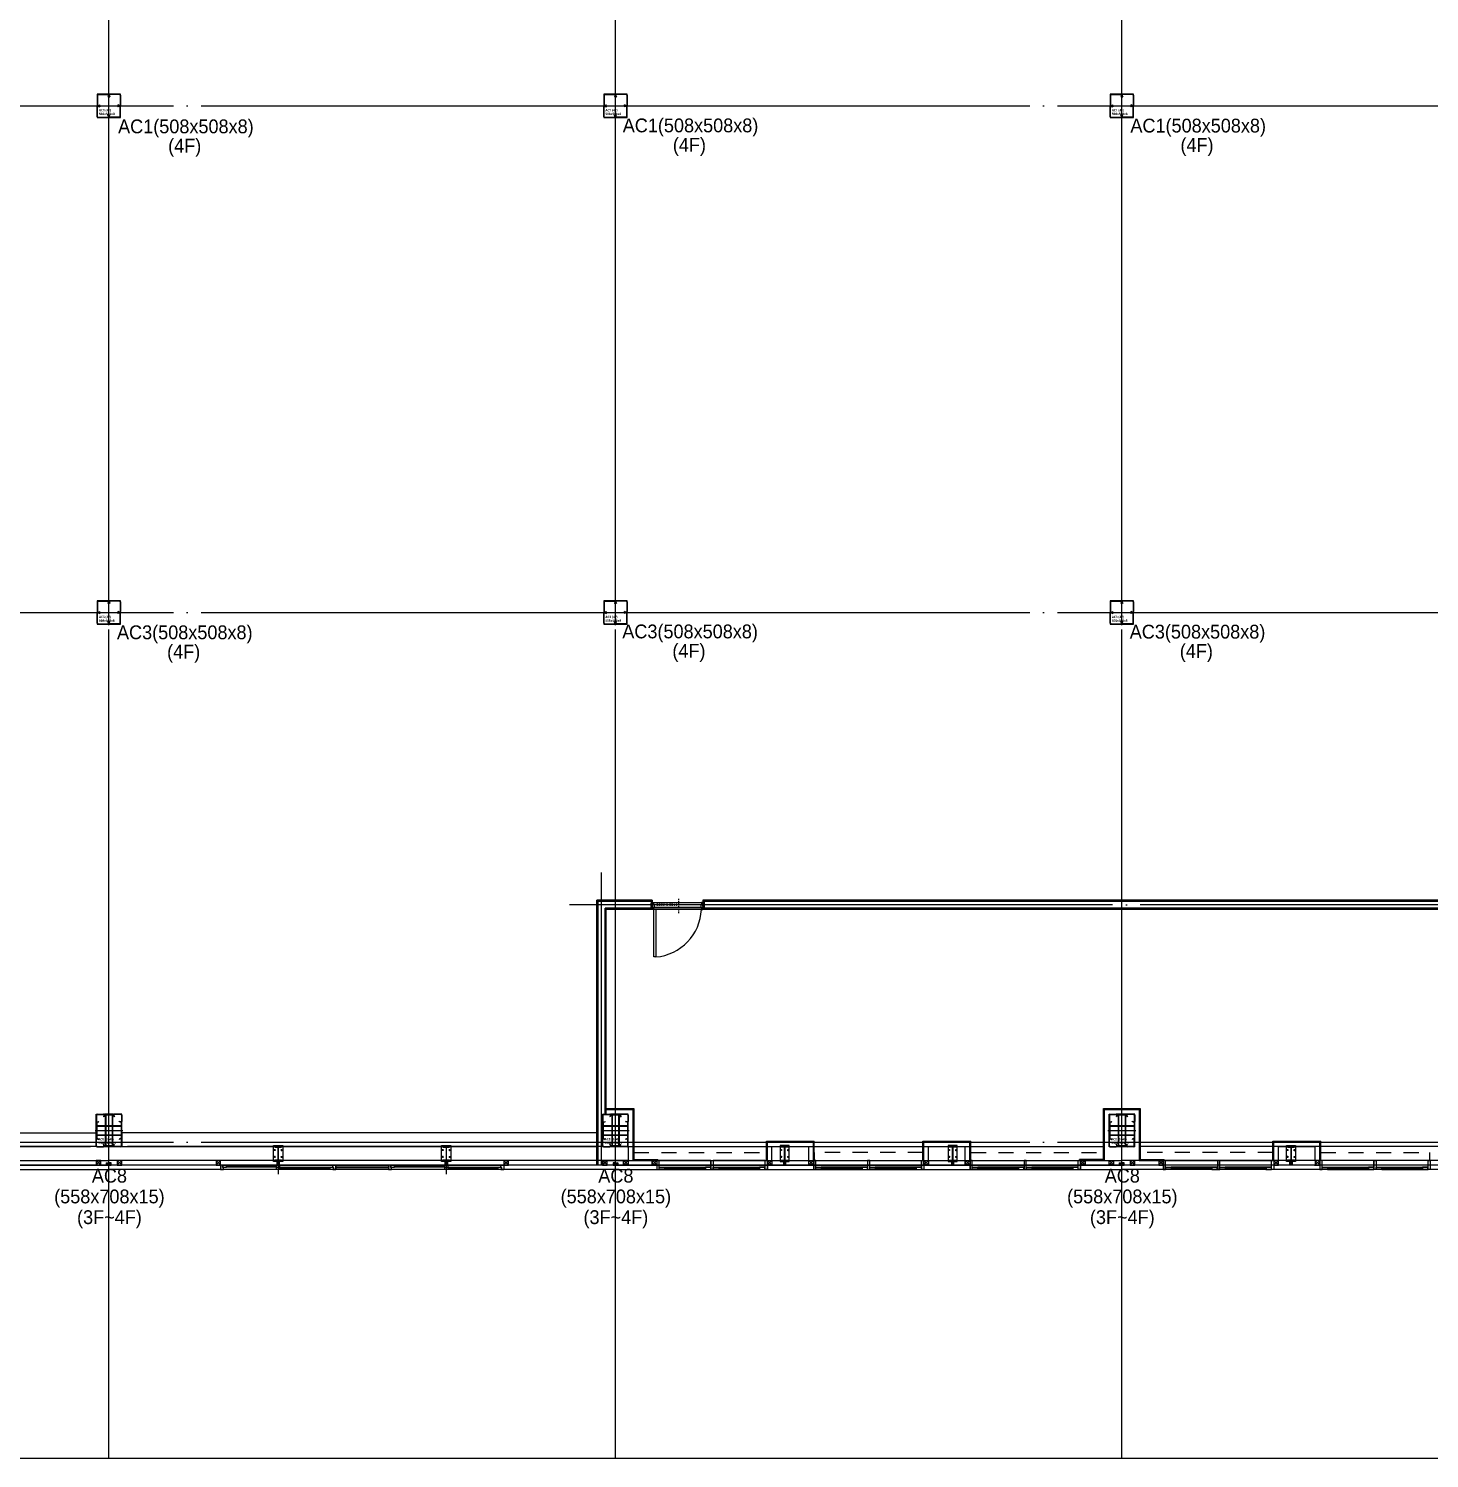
# Model space of a CAD drawing. Header units: millimetres. Extents: x -47382 to 204618, y -51045 to 127155.
# Drawn here: x 89254 to 119680, y 0 to 31051 of the extents above; entities that cross this region are included whole.
import ezdxf
from ezdxf.enums import TextEntityAlignment as Align

# ---------------------------------------------------------------- set-up
doc = ezdxf.new("R2010")
doc.units = ezdxf.units.MM
doc.header["$LTSCALE"] = 300
doc.header["$MEASUREMENT"] = 0
for name, pattern in [('CEN', [62, 60, -1, 0, -1]), ('HID', [2, 1.1, -0.9]), ('지상4층 평면도$0$CEN', [62, 60, -1, 0, -1]), ('지상4층 평면도$0$HIDDEN2', [0.1875, 0.125, -0.0625])]:
    doc.linetypes.add(name, pattern=pattern)
doc.layers.get('0').update_dxf_attribs({"linetype": 'CONTINUOUS'})
doc.layers.get('Defpoints').update_dxf_attribs({"color": 153, "linetype": 'CONTINUOUS'})
for name, color, linetype in [('1', 7, 'CONTINUOUS'), ('6', 6, 'CONTINUOUS'), ('A-CEN', 1, 'CEN'), ('A-CURTAIN', 4, 'HID'), ('A-FLOR-FLIN-TYP2', 8, 'CONTINUOUS'), ('A-FLOR-GW', 6, 'CONTINUOUS'), ('A-FLOR-STUD', 9, 'CONTINUOUS'), ('A-ST-AXIS-CEN', 252, 'CEN'), ('A-ST-COL', 2, 'CONTINUOUS'), ('A-WALL-DRY1', 7, 'CONTINUOUS'), ('A-WIN', 4, 'CONTINUOUS'), ('Bound', 9, 'CONTINUOUS'), ('SS-PLATE', 32, 'CONTINUOUS'), ('STEEL', 2, 'CONTINUOUS'), ('XREF-PLAN$0$A-STEEL', 7, 'CONTINUOUS'), ('지상4층 평면도$0$A-CEN', 1, '지상4층 평면도$0$CEN'), ('지상4층 평면도$0$A-DOOR', 4, 'CONTINUOUS'), ('지상4층 평면도$0$A-DOOR-JAMB', 4, 'CONTINUOUS'), ('지상4층 평면도$0$A-DOOR-SILL', 8, 'CONTINUOUS'), ('지상4층 평면도$0$A-DOOR-SWING', 8, 'CONTINUOUS'), ('지상4층 평면도$0$A-WALL-DRY1', 7, 'CONTINUOUS'), ('지상4층 평면도$0$A-WALL-DRY2', 71, 'CONTINUOUS'), ('지상4층 평면도$0$저온단열', 160, 'CONTINUOUS'), ('충돌방지대 IN', 4, 'CONTINUOUS')]:
    doc.layers.add(name, color=color, linetype=linetype)
doc.layers.add('Defpoint', color=161, linetype='CONTINUOUS', plot=False)
doc.layers.add('지상4층 평면도$0$A-ANNO-NPLT', color=129, linetype='CONTINUOUS', plot=False)
doc.layers.add('가는선', color=5, linetype='CONTINUOUS', lineweight=9)
doc.styles.add('SH_대대리576', font='NanumGothicBold.ttf')
doc.styles.add('돋움', font='')
doc.styles.add('지상4층 평면도$0$SHP-나눔bo', font='')
doc.styles.get('돋움').set_extended_font_data('Dotum')
doc.styles.get('지상4층 평면도$0$SHP-나눔bo').set_extended_font_data('NanumGothic', bold=True)

# ---------------------------------------------------------------- blocks, each defined once
blk = doc.blocks.new('A$C284E115B')
at = {"layer": 'A-FLOR-STUD'}
for p, q in [((2, 48, -103000), (98, 2, -103000)), ((2, 2, -103000), (98, 48, -103000))]:
    blk.add_line(p, q, dxfattribs=at)
at = {"layer": 'A-FLOR-STUD', "elevation": -103000}
for points in [[(0, 50), (100, 50), (100, 0), (0, 0)], [(2, 48), (98, 48), (98, 2), (2, 2)]]:
    blk.add_lwpolyline(points, close=True, dxfattribs=at)
blk = doc.blocks.new('BOLT')
at = {"layer": '1', "color": 251}
for p, q in [((-21, 0), (21, 0)), ((0, -21), (0, 21))]:
    blk.add_line(p, q, dxfattribs=at)
at = {"layer": '6', "color": 251}
blk.add_circle((0, 0), 11, dxfattribs=at)
blk = doc.blocks.new('WC2_BP')
at = {"layer": 'SS-PLATE', "color": 251, "ltscale": 0.05}
blk.add_lwpolyline([(-175, -100), (175, -100), (175, 100), (-175, 100)], close=True, dxfattribs=at)
at = {"linetype": 'HID', "yscale": 0.909090909090909, "zscale": 0.909090909090909}
for p, xscale in [((-75, 75), -0.909090909090909), ((75, 75), 0.909090909090909)]:
    blk.add_blockref('BOLT', p, dxfattribs=dict(at, xscale=xscale))
at = {"linetype": 'HID', "yscale": 0.909090909090909, "zscale": 0.909090909090909, "rotation": 180}
for p, xscale in [((-75, -75), 0.909090909090909), ((75, -75), -0.909090909090909)]:
    blk.add_blockref('BOLT', p, dxfattribs=dict(at, xscale=xscale))
blk = doc.blocks.new('H-300X150X6_5X9')
at = {"layer": 'Defpoint'}
for p, q in [((-3.25, 0), (3.25, 0)), ((0, -150), (0, 150))]:
    blk.add_line(p, q, dxfattribs=at)
at = {"layer": 'STEEL'}
blk.add_lwpolyline([(-75, -150), (-75, -141), (-16.25, -141, 0.41421356), (-3.25, -128), (-3.25, 128, 0.41421356), (-16.25, 141), (-75, 141), (-75, 150), (75, 150), (75, 141), (16.25, 141, 0.41421356), (3.25, 128), (3.25, -128, 0.41421356), (16.25, -141), (75, -141), (75, -150)], format="xyb", close=True, dxfattribs=at)
at = {"layer": 'SS-PLATE', "color": 251, "ltscale": 0.05, "rotation": 90}
blk.add_blockref('WC2_BP', (0, 0), dxfattribs=at)
blk = doc.blocks.new('A$C2E56680A')
blk.add_blockref('A$C284E115B', (0, 50))
at = {"layer": 'STEEL', "xscale": -1, "rotation": 89.99999999999999}
blk.add_blockref('H-300X150X6_5X9', (250, 75, -103000), dxfattribs=at)
blk = doc.blocks.new('3-11000')
at = {"layer": 'A-FLOR-FLIN-TYP2'}
for p, q in [((200, -300, -103000), (200, 11000, -103000)), ((500, 254, -103496), (500, 10600, -952))]:
    blk.add_line(p, q, dxfattribs=at)
at = {"layer": 'A-FLOR-GW'}
for p, q in [((0, 0, -103000), (0, 11000, -103000)), ((100, 0, -103000), (100, 11000, -103000))]:
    blk.add_line(p, q, dxfattribs=at)
for p in [(100, 7250), (100, 3600)]:
    blk.add_blockref('A$C2E56680A', p)
blk = doc.blocks.new('A$C02DD68EE')
at = {"layer": 'A-FLOR-STUD'}
for p, q in [((125, 11000, -103000), (102, 10952, -103000)), ((125, 11000, -103000), (148, 10952, -103000)), ((102, 48, -103000), (125, 0, -103000)), ((148, 48, -103000), (125, 0, -103000))]:
    blk.add_line(p, q, dxfattribs=at)
at = {"layer": 'A-FLOR-STUD', "elevation": -103000}
for points in [[(100, 11000), (100, 10950), (150, 10950), (150, 11000)], [(102, 11000), (102, 10952), (148, 10952), (148, 11000)], [(150, 0), (150, 50), (100, 50), (100, 0)], [(148, 0), (148, 48), (102, 48), (102, 0)]]:
    blk.add_lwpolyline(points, dxfattribs=at)
blk.add_blockref('3-11000', (0, 0))
blk = doc.blocks.new('지상4층 평면도$0$A$C0e376f74')
at = {"layer": '지상4층 평면도$0$A-ANNO-NPLT', "linetype": '지상4층 평면도$0$HIDDEN2'}
for p, q in [((-20, 140), (-20, 10)), ((0, 140), (-20, 140)), ((0, 120), (-20, 120)), ((0, 30), (-20, 30)), ((0, 10), (-20, 10)), ((-10, 140), (-10, 10)), ((0, 140), (0, 10)), ((525, 230), (525, -80)), ((1100, 140), (1120, 140)), ((1100, 140), (1100, 10)), ((1100, 120), (1120, 120)), ((1100, 30), (1120, 30)), ((1100, 10), (1120, 10)), ((1110, 140), (1110, 10)), ((1120, 140), (1120, 10))]:
    blk.add_line(p, q, dxfattribs=at)
at = {"layer": '지상4층 평면도$0$A-ANNO-NPLT', "linetype": 'ByBlock'}
blk.add_lwpolyline([(1067, 102), (33, 102), (33, 147), (1067, 147)], close=True, dxfattribs=at)
at = {"layer": '지상4층 평면도$0$A-DOOR', "linetype": 'ByBlock'}
blk.add_lwpolyline([(1067, 1181), (1067, 147), (1022, 147), (1022, 1181)], close=True, dxfattribs=at)
at = {"layer": '지상4층 평면도$0$A-DOOR-JAMB'}
for points in [[(0, 20), (0, 0), (30, 0), (30, 50), (45, 50), (45, 100), (30, 100), (30, 150), (0, 150), (0, 130)], [(1100, 20), (1100, 0), (1070, 0), (1070, 50), (1055, 50), (1055, 100), (1070, 100), (1070, 150), (1100, 150), (1100, 130)]]:
    blk.add_lwpolyline(points, dxfattribs=at)
at = {"layer": '지상4층 평면도$0$A-DOOR-SILL'}
for p, q in [((30, 150), (1070, 150)), ((1070, 0), (30, 0))]:
    blk.add_line(p, q, dxfattribs=at)
at = {"layer": '지상4층 평면도$0$A-DOOR-SWING'}
blk.add_arc((1107, 109), 1075, 94.5299, 177.8035, dxfattribs=at)
at = {"layer": '지상4층 평면도$0$A-ANNO-NPLT', "linetype": 'ByBlock', "style": '지상4층 평면도$0$SHP-나눔bo'}
blk.add_text('1100 X 2200', height=60, dxfattribs=at).set_placement((781, 16), align=Align.CENTER)
blk = doc.blocks.new('사무실창_01')
at = {"layer": 'A-WIN', "ltscale": 100}
for p, q in [((508191, 326842), (508191, 325957)), ((508199, 325957), (508199, 326842)), ((508207, 325957), (508207, 326842)), ((508219, 325957), (508219, 326842)), ((508227, 325957), (508227, 326842)), ((508241, 326842), (508241, 325957)), ((508391, 325837), (508391, 326962)), ((508391, 324662), (508391, 325787)), ((508191, 325667), (508191, 324782)), ((508199, 325667), (508199, 324782)), ((508207, 325667), (508207, 324782)), ((508219, 325667), (508219, 324782)), ((508227, 325667), (508227, 324782)), ((508241, 325667), (508241, 324782))]:
    blk.add_line(p, q, dxfattribs=at)
at = {"layer": 'A-WIN'}
for points in [[(508391, 326962), (508391, 327012), (508191, 327012), (508191, 326962), (508391, 326962)], [(508193, 327010), (508193, 326964), (508389, 326964), (508389, 327010), (508193, 327010)], [(508241, 326962), (508241, 326842), (508191, 326842), (508191, 326962), (508241, 326962)], [(508193, 326844), (508193, 326960), (508239, 326960), (508239, 326844), (508193, 326844)], [(508191, 325837), (508391, 325837), (508391, 325787), (508191, 325787), (508191, 325837)], [(508241, 325787), (508241, 325667), (508191, 325667), (508191, 325787), (508241, 325787)], [(508193, 325669), (508193, 325785), (508239, 325785), (508239, 325669), (508193, 325669)], [(508191, 324662), (508391, 324662), (508391, 324612), (508191, 324612), (508191, 324662)]]:
    blk.add_lwpolyline(points, dxfattribs=at)
for points in [[(508241, 325957), (508191, 325957), (508191, 325837), (508241, 325837)], [(508239, 325955), (508193, 325955), (508193, 325839), (508239, 325839)], [(508193, 325835), (508389, 325835), (508389, 325789), (508193, 325789), (508193, 325835)], [(508241, 324782), (508191, 324782), (508191, 324662), (508241, 324662)], [(508239, 324780), (508193, 324780), (508193, 324664), (508239, 324664)], [(508193, 324660), (508389, 324660), (508389, 324614), (508193, 324614), (508193, 324660)]]:
    blk.add_lwpolyline(points, close=True, dxfattribs=at)
blk = doc.blocks.new('pw2700')
at = {"layer": 'A-WIN'}
for p, q in [((-2525, 0), (-2525, 100)), ((-2465, 100), (-2525, 100)), ((-2465, 0), (-2525, 0)), ((-2465, 91), (-2485, 91)), ((-2485, 91), (-2485, 50)), ((-2485, 50), (-2465, 50)), ((-2395, 88), (-2475, 88)), ((-2475, 88), (-2475, 53)), ((-2475, 53), (-2395, 53)), ((-2465, 100), (-85, 100)), ((-2465, 100), (-2465, 91)), ((-2465, 50), (-2465, 0)), ((-85, 0), (-2465, 0)), ((-2395, 88), (-1315, 88)), ((-2395, 53), (-2395, 88)), ((-2395, 71), (-1315, 71)), ((-2395, 53), (-1315, 53)), ((-1235, 88), (-1315, 88)), ((-1315, 88), (-1315, 53)), ((-1315, 53), (-1235, 53)), ((-1235, 47), (-1315, 47)), ((-1315, 47), (-1315, 12)), ((-1315, 12), (-1235, 12)), ((-1275, -70), (-1275, 195)), ((-1235, 53), (-1235, 88)), ((-1235, 47), (-155, 47)), ((-1235, 12), (-1235, 47)), ((-1235, 30), (-155, 30)), ((-1235, 12), (-155, 12)), ((-75, 47), (-155, 47)), ((-155, 47), (-155, 12)), ((-155, 12), (-75, 12)), ((-25, 100), (-85, 100)), ((-85, 100), (-85, 50)), ((-85, 50), (-65, 50)), ((-65, 9), (-85, 9)), ((-85, 9), (-85, 0)), ((-85, 0), (-25, 0)), ((-75, 12), (-75, 47)), ((-65, 50), (-65, 9)), ((-25, 0), (-25, 100)), ((-25, 50), (1125, 50)), ((1125, 0), (1125, 100)), ((1185, 100), (1125, 100)), ((1185, 0), (1125, 0)), ((1185, 91), (1165, 91)), ((1165, 91), (1165, 50)), ((1165, 50), (1185, 50)), ((1255, 88), (1175, 88)), ((1175, 88), (1175, 53)), ((1175, 53), (1255, 53)), ((1185, 100), (3565, 100)), ((1185, 100), (1185, 91)), ((1185, 50), (1185, 0)), ((3565, 0), (1185, 0)), ((1255, 88), (2335, 88)), ((1255, 53), (1255, 88)), ((1255, 71), (2335, 71)), ((1255, 53), (2335, 53)), ((2415, 88), (2335, 88)), ((2335, 88), (2335, 53)), ((2335, 53), (2415, 53)), ((2415, 47), (2335, 47)), ((2335, 47), (2335, 12)), ((2335, 12), (2415, 12)), ((2375, -70), (2375, 195)), ((2415, 53), (2415, 88)), ((2415, 47), (3495, 47)), ((2415, 12), (2415, 47)), ((2415, 30), (3495, 30)), ((2415, 12), (3495, 12)), ((3575, 47), (3495, 47)), ((3495, 47), (3495, 12)), ((3495, 12), (3575, 12)), ((3625, 100), (3565, 100)), ((3565, 100), (3565, 50)), ((3565, 50), (3585, 50)), ((3585, 9), (3565, 9)), ((3565, 9), (3565, 0)), ((3565, 0), (3625, 0)), ((3575, 12), (3575, 47)), ((3585, 50), (3585, 9)), ((3625, 0), (3625, 100))]:
    blk.add_line(p, q, dxfattribs=at)
blk.add_lwpolyline([(-25, 0), (-25, 100), (1125, 100), (1125, 0)], close=True, dxfattribs=at)
at = {"layer": '가는선'}
for p, q in [((-25, 62), (1125, 62)), ((-25, 38), (1125, 38))]:
    blk.add_line(p, q, dxfattribs=at)
blk = doc.blocks.new('XREF-PLAN$0$각-100X100')
at = {"layer": 'XREF-PLAN$0$A-STEEL', "color": 1}
for p, q in [((-47.7, -47.7), (47.7, 47.7)), ((-47.7, 47.7), (47.7, -47.7))]:
    blk.add_line(p, q, dxfattribs=at)
at = {"layer": 'XREF-PLAN$0$A-STEEL'}
blk.add_lwpolyline([(-50, -50), (50, -50), (50, 50), (-50, 50)], close=True, dxfattribs=at)
at = {"layer": 'XREF-PLAN$0$A-STEEL', "color": 8}
blk.add_lwpolyline([(-47.7, -47.7), (47.7, -47.7), (47.7, 47.7), (-47.7, 47.7)], close=True, dxfattribs=at)
blk = doc.blocks.new('AC8(3~4f)')
for points in [[(201, 728), (401, 728), (401, 713), (201, 713)], [(401, 728), (201, 728), (201, 713), (401, 713)], [(22, 199), (22, 549), (37, 549), (37, 199)], [(580, 199), (580, 549), (565, 549), (565, 199)], [(201, 22), (401, 22), (401, 37), (201, 37)], [(401, 22), (201, 22), (201, 37), (401, 37)]]:
    blk.add_hatch(color=9).paths.add_polyline_path(points)
for p, q in [((222, 710), (222, 38)), ((231, 710), (231, 38)), ((371, 710), (371, 38)), ((380, 710), (380, 38)), ((37, 478), (565, 478)), ((37, 469), (565, 469)), ((37, 279), (565, 279)), ((37, 270), (565, 270))]:
    blk.add_line(p, q)
at = {"color": 8, "linetype": 'Continuous'}
for points in [[(201, 728), (401, 728), (401, 713), (201, 713)], [(401, 728), (201, 728), (201, 713), (401, 713)], [(22, 199), (22, 549), (37, 549), (37, 199)], [(580, 199), (580, 549), (565, 549), (565, 199)], [(201, 22), (401, 22), (401, 37), (201, 37)], [(401, 22), (201, 22), (201, 37), (401, 37)]]:
    blk.add_lwpolyline(points, close=True, dxfattribs=at)
at = {"layer": 'A-ST-COL'}
for p, q in [((22, 708), (22, 569)), ((30, 708), (30, 569)), ((42, 728), (181, 728)), ((42, 720), (181, 720)), ((192, 704), (179, 673)), ((187, 670), (179, 673)), ((200, 701), (187, 670)), ((402, 701), (415, 670)), ((410, 704), (423, 673)), ((415, 670), (423, 673)), ((560, 728), (421, 728)), ((560, 720), (421, 720)), ((572, 708), (572, 569)), ((580, 708), (580, 569)), ((46, 558), (77, 571)), ((49, 550), (80, 563)), ((80, 563), (77, 571)), ((522, 563), (525, 571)), ((553, 550), (522, 563)), ((556, 558), (525, 571)), ((22, 40), (22, 179)), ((30, 40), (30, 179)), ((42, 28), (181, 28)), ((42, 20), (181, 20)), ((46, 190), (77, 177)), ((49, 198), (80, 185)), ((80, 185), (77, 177)), ((187, 78), (179, 75)), ((192, 44), (179, 75)), ((200, 47), (187, 78)), ((402, 47), (415, 78)), ((410, 44), (422, 75)), ((415, 78), (422, 75)), ((560, 28), (421, 28)), ((560, 20), (421, 20)), ((553, 198), (522, 185)), ((522, 185), (525, 177)), ((556, 190), (525, 177)), ((572, 40), (572, 179)), ((580, 40), (580, 179))]:
    blk.add_line(p, q, dxfattribs=at)
for centre, radius, start, end in [((42, 708), 20, 90, 180), ((42, 708), 12, 90, 180), ((181, 708), 20, 340, 90), ((181, 708), 12, 340, 90), ((421, 708), 20, 90, 200), ((421, 708), 12, 90, 200), ((560, 708), 20, 0, 90), ((560, 708), 12, 0, 90), ((42, 569), 20, 180, 290), ((42, 569), 12, 180, 290), ((560, 569), 20, 250, 0), ((560, 569), 12, 250, 0), ((42, 179), 20, 70, 180), ((42, 40), 20, 180, 270), ((42, 179), 12, 70, 180), ((42, 40), 12, 180, 270), ((181, 40), 20, 270, 20), ((181, 40), 12, 270, 20), ((421, 40), 20, 160, 270), ((421, 40), 12, 160, 270), ((560, 179), 20, 0, 110), ((560, 179), 12, 0, 110), ((560, 40), 20, 270, 0), ((560, 40), 12, 270, 0)]:
    blk.add_arc(centre, radius, start, end, dxfattribs=at)
at = {"layer": 'Bound', "color": 9, "linetype": 'Continuous'}
for p, q in [((22, 728), (580, 728)), ((22, 20), (22, 728)), ((580, 728), (560, 728)), ((580, 20), (580, 728)), ((580, 20), (22, 20))]:
    blk.add_line(p, q, dxfattribs=at)
at = {"layer": 'Defpoint'}
for p, q in [((301, 0), (301, 748)), ((0, 372), (602, 372))]:
    blk.add_line(p, q, dxfattribs=at)
at = {"layer": 'Defpoint', "linetype": 'Continuous', "style": 'SH_대대리576'}
for s, p in [('AC8 (3~4F)', (67, 183)), ('558x708x15', (67, 102))]:
    blk.add_text(s, height=50, dxfattribs=at).set_placement(p, align=Align.MIDDLE_LEFT)
blk = doc.blocks.new('AC3(4f)')
at = {"layer": 'A-ST-COL'}
for p, q in [((20, 508), (20, 294)), ((28, 508), (28, 294)), ((40, 528), (254, 528)), ((40, 520), (254, 520)), ((265, 504), (252, 473)), ((260, 470), (252, 473)), ((273, 501), (260, 470)), ((275, 501), (288, 470)), ((283, 504), (296, 473)), ((288, 470), (296, 473)), ((508, 528), (294, 528)), ((508, 520), (294, 520)), ((520, 508), (520, 294)), ((528, 508), (528, 294)), ((20, 40), (20, 254)), ((28, 40), (28, 254)), ((40, 28), (254, 28)), ((40, 20), (254, 20)), ((44, 283), (75, 296)), ((44, 265), (75, 252)), ((47, 275), (78, 288)), ((47, 273), (78, 260)), ((78, 288), (75, 296)), ((78, 260), (75, 252)), ((260, 78), (252, 75)), ((265, 44), (252, 75)), ((273, 47), (260, 78)), ((275, 47), (288, 78)), ((283, 44), (296, 75)), ((288, 78), (296, 75)), ((508, 28), (294, 28)), ((508, 20), (294, 20)), ((470, 288), (473, 296)), ((501, 275), (470, 288)), ((501, 273), (470, 260)), ((470, 260), (473, 252)), ((504, 283), (473, 296)), ((504, 265), (473, 252)), ((520, 40), (520, 254)), ((528, 40), (528, 254))]:
    blk.add_line(p, q, dxfattribs=at)
for centre, radius, start, end in [((40, 508), 20, 90, 180), ((40, 508), 12, 90, 180), ((254, 508), 20, 340, 90), ((254, 508), 12, 340, 90), ((294, 508), 20, 90, 200), ((294, 508), 12, 90, 200), ((508, 508), 20, 0, 90), ((508, 508), 12, 0, 90), ((40, 294), 20, 180, 290), ((40, 254), 20, 70, 180), ((40, 40), 20, 180, 270), ((40, 294), 12, 180, 290), ((40, 254), 12, 70, 180), ((40, 40), 12, 180, 270), ((254, 40), 20, 270, 20), ((254, 40), 12, 270, 20), ((294, 40), 20, 160, 270), ((294, 40), 12, 160, 270), ((508, 294), 20, 250, 0), ((508, 254), 20, 0, 110), ((508, 294), 12, 250, 0), ((508, 254), 12, 0, 110), ((508, 40), 20, 270, 0), ((508, 40), 12, 270, 0)]:
    blk.add_arc(centre, radius, start, end, dxfattribs=at)
at = {"layer": 'Bound', "color": 9, "linetype": 'Continuous'}
for p, q in [((528, 528), (20, 528)), ((20, 528), (20, 20)), ((528, 20), (528, 528)), ((20, 20), (528, 20))]:
    blk.add_line(p, q, dxfattribs=at)
at = {"layer": 'Defpoint'}
for p, q in [((274, 0), (274, 548)), ((0, 274), (548, 274))]:
    blk.add_line(p, q, dxfattribs=at)
at = {"layer": 'Defpoint', "linetype": 'Continuous', "style": 'SH_대대리576'}
for s, p in [('AC3 (4F)', (55, 177)), ('508x508x8', (55, 96))]:
    blk.add_text(s, height=50, dxfattribs=at).set_placement(p, align=Align.MIDDLE_LEFT)
blk = doc.blocks.new('AC1 (4f)')
at = {"layer": 'A-ST-COL'}
for p, q in [((20, 508), (20, 294)), ((28, 508), (28, 294)), ((40, 528), (254, 528)), ((40, 520), (254, 520)), ((265, 504), (252, 473)), ((260, 470), (252, 473)), ((273, 501), (260, 470)), ((275, 501), (288, 470)), ((283, 504), (296, 473)), ((288, 470), (296, 473)), ((508, 528), (294, 528)), ((508, 520), (294, 520)), ((520, 508), (520, 294)), ((528, 508), (528, 294)), ((20, 40), (20, 254)), ((28, 40), (28, 254)), ((40, 28), (254, 28)), ((40, 20), (254, 20)), ((44, 283), (75, 296)), ((44, 265), (75, 252)), ((47, 275), (78, 288)), ((47, 273), (78, 260)), ((78, 288), (75, 296)), ((78, 260), (75, 252)), ((260, 78), (252, 75)), ((265, 44), (252, 75)), ((273, 47), (260, 78)), ((275, 47), (288, 78)), ((283, 44), (296, 75)), ((288, 78), (296, 75)), ((508, 28), (294, 28)), ((508, 20), (294, 20)), ((470, 288), (473, 296)), ((501, 275), (470, 288)), ((501, 273), (470, 260)), ((470, 260), (473, 252)), ((504, 283), (473, 296)), ((504, 265), (473, 252)), ((520, 40), (520, 254)), ((528, 40), (528, 254))]:
    blk.add_line(p, q, dxfattribs=at)
for centre, radius, start, end in [((40, 508), 20, 90, 180), ((40, 508), 12, 90, 180), ((254, 508), 20, 340, 90), ((254, 508), 12, 340, 90), ((294, 508), 20, 90, 200), ((294, 508), 12, 90, 200), ((508, 508), 20, 0, 90), ((508, 508), 12, 0, 90), ((40, 294), 20, 180, 290), ((40, 254), 20, 70, 180), ((40, 40), 20, 180, 270), ((40, 294), 12, 180, 290), ((40, 254), 12, 70, 180), ((40, 40), 12, 180, 270), ((254, 40), 20, 270, 20), ((254, 40), 12, 270, 20), ((294, 40), 20, 160, 270), ((294, 40), 12, 160, 270), ((508, 294), 20, 250, 0), ((508, 254), 20, 0, 110), ((508, 294), 12, 250, 0), ((508, 254), 12, 0, 110), ((508, 40), 20, 270, 0), ((508, 40), 12, 270, 0)]:
    blk.add_arc(centre, radius, start, end, dxfattribs=at)
at = {"layer": 'Bound', "color": 9, "linetype": 'Continuous'}
for p, q in [((528, 528), (20, 528)), ((20, 528), (20, 20)), ((528, 20), (528, 528)), ((20, 20), (528, 20))]:
    blk.add_line(p, q, dxfattribs=at)
at = {"layer": 'Defpoint'}
for p, q in [((274, 0), (274, 548)), ((0, 274), (548, 274))]:
    blk.add_line(p, q, dxfattribs=at)
at = {"layer": 'Defpoint', "linetype": 'Continuous', "style": 'SH_대대리576'}
for s, p in [('AC1 (4F)', (56, 181)), ('508x508x8', (56, 100))]:
    blk.add_text(s, height=50, dxfattribs=at).set_placement(p, align=Align.MIDDLE_LEFT)
blk = doc.blocks.new('ACT 지상4층구조평면도')
at = {"layer": 'Defpoint'}
blk.add_lwpolyline([(189382, 51045), (47382, 51045), (47382, 150416), (189382, 150416)], close=True, dxfattribs=at)
for name, p in [('AC1 (4f)', (138108, 80142)), ('AC1 (4f)', (149108, 80142)), ('AC1 (4f)', (160108, 80142)), ('AC3(4f)', (138108, 69142)), ('AC3(4f)', (149108, 69142)), ('AC3(4f)', (160108, 69142)), ('AC8(3~4f)', (138081, 57794)), ('AC8(3~4f)', (149081, 57794)), ('AC8(3~4f)', (160081, 57794))]:
    blk.add_blockref(name, p)

msp = doc.modelspace()

# ---------------------------------------------------------------- linework, layer by layer
at = {"layer": 'A-CEN'}
msp.add_lwpolyline([(75700, 64371), (135500, 64371), (135500, 6371), (35500, 6371), (35500, 64371), (74500, 64371)], dxfattribs=at)
at = {"layer": 'A-CURTAIN'}
for points in [[(102398, 6490), (102398, 6640), (105280, 6640), (105280, 6490)], [(108680, 6490), (108680, 6640), (106320, 6640), (106320, 6490)], [(109720, 6490), (109720, 6640), (112602, 6640), (112602, 6490)], [(116280, 6490), (116280, 6640), (113398, 6640), (113398, 6490)], [(117320, 6490), (117320, 6640), (119680, 6640), (119680, 6490)]]:
    msp.add_lwpolyline(points, dxfattribs=at)
at = {"layer": 'A-ST-AXIS-CEN'}
for p, q in [((91000, 0), (91000, 99371)), ((102000, 0), (102000, 99371)), ((113000, 0), (113000, 99371)), ((0, 29371), (142000, 29371)), ((0, 18371), (142000, 18371)), ((0, 6871), (142000, 6871))]:
    msp.add_line(p, q, dxfattribs=at)
at = {"layer": 'A-WALL-DRY1'}
for p, q in [((101600, 6371), (101600, 12121)), ((102800, 12121), (101600, 12121)), ((129000, 12121), (103900, 12121)), ((101613, 6371), (101613, 12109)), ((102788, 12109), (101613, 12109)), ((101625, 6371), (101625, 12096)), ((102775, 12096), (101625, 12096)), ((101775, 7477), (101775, 11946)), ((102775, 11946), (101775, 11946)), ((101788, 7477), (101788, 11934)), ((102788, 11934), (101788, 11934)), ((101800, 7477), (101800, 11921)), ((102800, 11921), (101800, 11921)), ((129000, 11921), (103900, 11921)), ((128988, 12109), (103913, 12109)), ((128988, 11934), (103913, 11934)), ((128975, 12096), (103925, 12096)), ((128975, 11946), (103925, 11946))]:
    msp.add_line(p, q, dxfattribs=at)
at = {"layer": 'Defpoint'}
msp.add_lwpolyline([(142000, 0), (0, 0), (0, 99371), (142000, 99371)], close=True, dxfattribs=at)
at = {"layer": '지상4층 평면도$0$A-CEN'}
for p, q in [((101700, 6371), (101700, 12721)), ((131400, 12021), (101000, 12021))]:
    msp.add_line(p, q, dxfattribs=at)
at = {"layer": '지상4층 평면도$0$A-WALL-DRY1'}
for p, q in [((102800, 12121), (102800, 11921)), ((103900, 12121), (103900, 11921)), ((102775, 12096), (102775, 11946)), ((102788, 12109), (102788, 11934)), ((103913, 12109), (103913, 11934)), ((103925, 12096), (103925, 11946))]:
    msp.add_line(p, q, dxfattribs=at)
at = {"layer": '지상4층 평면도$0$A-WALL-DRY2'}
for p, q in [((105280, 6471), (105280, 6891)), ((105280, 6471), (105280, 6891)), ((105280, 6891), (106320, 6891)), ((105290, 6471), (105290, 6881)), ((105290, 6471), (105290, 6881)), ((105290, 6881), (106310, 6881)), ((106310, 6471), (106310, 6881)), ((106310, 6471), (106310, 6881)), ((106320, 6471), (106320, 6891)), ((106320, 6471), (106320, 6891)), ((108680, 6471), (108680, 6891)), ((108680, 6471), (108680, 6891)), ((108680, 6891), (109720, 6891)), ((108690, 6471), (108690, 6881)), ((108690, 6471), (108690, 6881)), ((108690, 6881), (109710, 6881)), ((109710, 6471), (109710, 6881)), ((109710, 6471), (109710, 6881)), ((109720, 6471), (109720, 6891)), ((109720, 6471), (109720, 6891)), ((116280, 6471), (116280, 6891)), ((116280, 6891), (117320, 6891)), ((116280, 6471), (116280, 6891)), ((116280, 6891), (117320, 6891)), ((116290, 6471), (116290, 6881)), ((116290, 6881), (117310, 6881)), ((116290, 6471), (116290, 6881)), ((116290, 6881), (117310, 6881)), ((117310, 6471), (117310, 6881)), ((117310, 6471), (117310, 6881)), ((117320, 6471), (117320, 6891)), ((117320, 6471), (117320, 6891)), ((102920, 6471), (102920, 6490)), ((112080, 6471), (112080, 6490)), ((112602, 6490), (112080, 6490)), ((112612, 6481), (112080, 6481)), ((113920, 6471), (113920, 6490))]:
    msp.add_line(p, q, dxfattribs=at)
for points in [[(101800, 7596), (102398, 7596), (102398, 6490), (102920, 6490)], [(101800, 7587), (102389, 7587), (102389, 6481), (102920, 6481)], [(112602, 6490), (112602, 7596), (113398, 7596), (113398, 6490), (113920, 6490)], [(112612, 6481), (112612, 7587), (113389, 7587), (113389, 6481), (113920, 6481)]]:
    msp.add_lwpolyline(points, dxfattribs=at)
at = {"layer": '지상4층 평면도$0$저온단열'}
for p, q in [((112621, 6471), (112621, 7577)), ((112621, 7577), (113379, 7577)), ((113379, 7577), (113379, 6471)), ((105300, 6471), (105300, 6871)), ((105305, 6871), (106300, 6871)), ((106300, 6471), (106300, 6871)), ((106300, 6471), (106300, 6871)), ((108700, 6471), (108700, 6871)), ((108705, 6871), (109700, 6871)), ((109700, 6471), (109700, 6871)), ((109700, 6471), (109700, 6871)), ((116300, 6471), (116300, 6871)), ((116300, 6871), (117300, 6871)), ((116305, 6871), (117300, 6871)), ((117300, 6471), (117300, 6871)), ((117300, 6471), (117300, 6871)), ((102279, 6769), (102279, 6471)), ((105400, 6471), (105400, 6771)), ((105400, 6771), (106200, 6771)), ((106200, 6471), (106200, 6771)), ((106200, 6471), (106200, 6771)), ((108800, 6471), (108800, 6771)), ((108800, 6771), (109600, 6771)), ((109600, 6471), (109600, 6771)), ((109600, 6471), (109600, 6771)), ((116400, 6471), (116400, 6771)), ((116400, 6771), (116915, 6771)), ((116400, 6771), (117200, 6771)), ((117200, 6471), (117200, 6771)), ((117200, 6471), (117200, 6771)), ((102920, 6471), (102379, 6471)), ((112621, 6471), (112080, 6471)), ((113379, 6471), (113920, 6471))]:
    msp.add_line(p, q, dxfattribs=at)
msp.add_lwpolyline([(101800, 7577), (102379, 7577), (102379, 6471)], dxfattribs=at)
at = {"layer": '충돌방지대 IN'}
for points in [[(80400, 7071), (90721, 7071), (90721, 6771), (80400, 6771)], [(101600, 7071), (91279, 7071), (91279, 6771), (101600, 6771)]]:
    msp.add_lwpolyline(points, close=True, dxfattribs=at)

# ---------------------------------------------------------------- block references
msp.add_blockref('ACT 지상4층구조평면도', (-47382, -51045))
at = {"xscale": -1, "rotation": 270}
for name, p in [('A$C02DD68EE', (80000, 6271)), ('A$C02DD68EE', (102000, 6271)), ('사무실창_01', (-218312, -501919)), ('사무실창_01', (-214912, -501919)), ('사무실창_01', (-210712, -501919))]:
    msp.add_blockref(name, p, dxfattribs=at)
for name, p, rotation in [('A$C02DD68EE', (102000, 6271), 90.00000000000001), ('A$C02DD68EE', (124000, 6271), 90.00000000000001), ('pw2700', (97050, 6371), 180), ('사무실창_01', (429912, -501919), 90.00000000000001), ('사무실창_01', (444312, -501919), 90.00000000000001)]:
    msp.add_blockref(name, p, dxfattribs=dict(rotation=rotation))
at = {"ltscale": 5, "rotation": 180}
for p in [(90771, 6421), (91229, 6421), (93375, 6421), (99625, 6421), (101771, 6421), (113229, 6421), (113850, 6421), (116350, 6421), (117250, 6421)]:
    msp.add_blockref('XREF-PLAN$0$각-100X100', p, dxfattribs=at)
at = {"ltscale": 5, "xscale": -1, "rotation": 180}
for p in [(102229, 6421), (102850, 6421), (105350, 6421), (106250, 6421), (108750, 6421), (109650, 6421), (112150, 6421), (112771, 6421)]:
    msp.add_blockref('XREF-PLAN$0$각-100X100', p, dxfattribs=at)
at = {"layer": '지상4층 평면도$0$A-DOOR', "rotation": 180}
msp.add_blockref('지상4층 평면도$0$A$C0e376f74', (103900, 12071), dxfattribs=at)

# ---------------------------------------------------------------- texts
at = {"layer": 'Defpoints', "linetype": 'Continuous', "style": '돋움'}
for s, p in [('AC1(508x508x8)', (92671, 28687)), ('AC1(508x508x8)', (103632, 28708)), ('AC1(508x508x8)', (114658, 28704)), ('(4F)', (92645, 28267)), ('(4F)', (103607, 28287)), ('(4F)', (114632, 28284)), ('AC3(508x508x8)', (92647, 17700)), ('AC3(508x508x8)', (103622, 17719)), ('AC3(508x508x8)', (114644, 17714)), ('(4F)', (103597, 17299)), ('(4F)', (114618, 17294)), ('(4F)', (92622, 17279)), ('AC8', (91010, 5899)), ('AC8', (102010, 5899)), ('AC8', (113010, 5899)), ('(558x708x15)', (91010, 5449)), ('(558x708x15)', (102010, 5449)), ('(558x708x15)', (113010, 5449)), ('(3F~4F)', (91010, 4999)), ('(3F~4F)', (102010, 4999)), ('(3F~4F)', (113010, 4999))]:
    msp.add_text(s, height=300, dxfattribs=at).set_placement(p, align=Align.BOTTOM_CENTER)

doc.saveas('drawing.dxf')
